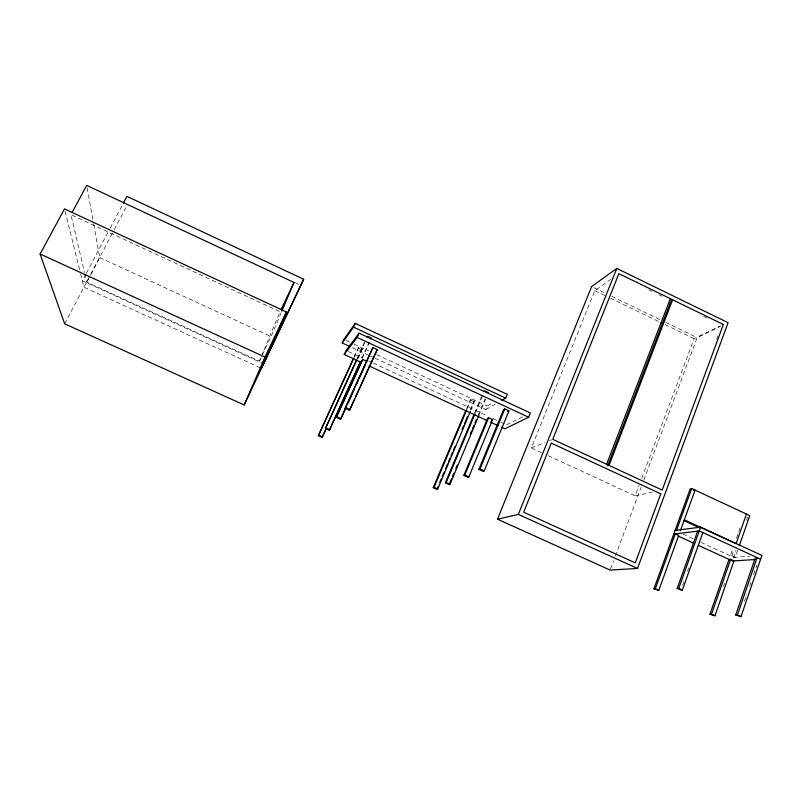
<?xml version="1.0" encoding="UTF-8"?>
<svg xmlns="http://www.w3.org/2000/svg" width="802" height="802" viewBox="0 0 802 802"><rect width="100%" height="100%" fill="white"/><g stroke="black" fill="none" stroke-linecap="round" stroke-linejoin="round"><path stroke-width="0.6" stroke-dasharray="4.01 3.01" d="M744.467 601.37L746.862 594.362M749.659 586.192L751.253 581.52M753.649 574.513L756.847 565.169M723.494 586.573L724.707 583.084M701.018 542.373L733.65 557.38L736.056 550.453M746.492 520.448L747.695 516.979M737.68 550.322L735.274 557.27L731.905 555.726L730.291 555.836L732.948 548.227M736.447 538.192L740.015 527.947M731.905 555.726L734.181 549.18M682.462 585.37L683.715 581.861M687.474 571.335L688.728 567.836M716.547 339.336L717.85 335.827M548.297 455.716L635.134 495.837L639.094 485.28M641.74 478.243L694.111 338.665L720.637 325.823M610.522 568.909L613.59 560.728M615.334 556.057L641.149 487.145M643.775 480.137L697.149 337.632L720.356 326.424M541.53 452.589L531.375 447.907L594.813 290.635L610.653 279.467M375.025 358.173L485.822 409.571L487.305 406.023L492.558 402.945M84.801 273.733L86.786 282.164L259.367 361.141L280.038 311.757L70.927 214.695L84.521 272.53M474.573 413.17L482.243 394.905M475.536 412.609L483.706 393.14M478.313 414.905L485.01 398.915M478.804 415.486L486.473 397.17M466.323 409.261L470.213 400.038L471.115 399.466L474.694 401.12L470.854 410.253M467.265 408.589L471.115 399.466M470.383 409.762L473.781 401.692L474.694 401.12M259.367 361.141L271.046 336.579L281.793 311.236M362.013 358.013L369.151 342.213M362.123 358.414L369.281 342.564M354.023 357.131L358.745 347.286L362.414 348.99L357.822 359.136M354.143 357.431L358.745 347.286M357.151 358.494L364.308 342.695M357.251 358.885L365.451 340.78M357.692 358.835L362.414 348.99M64.681 323.838L113.633 230.826M114.215 229.723L127.608 204.279M86.786 282.164L90.155 275.758M90.716 274.685L99.709 257.602L93.764 224.56M85.834 274.274L82.355 280.86L262.424 363.246M86.415 273.181L109.573 229.282M110.155 228.179L122.886 204.039M485.822 409.571L495.245 404.148M506.513 424.819L522.764 416.739M531.375 447.907L544.859 442.493M549.35 440.689L551.596 439.787M635.134 495.837L652.166 492.217M733.65 557.38L749.8 556.277M260.389 367.857L83.939 287.236L80.27 272.469M99.709 257.602L271.046 336.579M683.003 534.082L693.139 538.743M348.329 351.537L361.892 357.812M368.669 360.96L372.058 362.524M373.191 363.055L487.305 415.917M492.959 418.534L499.736 421.682M500.869 422.203L504.257 423.767M346.133 340.459L349.522 342.033M354.033 344.128L368.719 350.945M376.619 354.614L487.305 406.023M358.163 348.018L361.822 349.722M470.213 400.038L473.781 401.692M352.419 347.677L369.371 355.547M370.504 356.068L373.892 357.642M295.226 282.765L298.625 284.359M594.813 290.635L604.848 295.497M610.432 298.194L659.515 321.933M665.099 324.63L694.111 338.665M593.851 287.647L603.956 292.54M611.816 296.339L660.096 319.707M665.71 322.424L697.149 337.632M648.768 289.763L652.116 291.387M658.793 294.645L662.141 296.269M703.755 316.529L707.123 318.173M65.102 211.307L79.979 271.266M87.157 187.838L93.543 223.337"/><path stroke-width="1.2" d="M735.715 614.944L737.439 614.994L757.098 557.591L755.334 557.711L735.715 614.944L741.008 616.608L761.9 555.445L700.647 527.155L675.104 530.443M714.963 615.715L734.01 560.879L730.652 559.335L729.038 559.435L709.971 614.121L714.963 615.715L709.971 614.121M739.294 545.691L749.75 515.606L691.695 488.558L690.201 488.859L653.911 588.778L658.803 590.322L678.662 535.435L675.254 533.871L655.334 588.758L653.911 588.778M711.544 614.172L730.652 559.335M746.421 514.052L736.076 543.736L684.317 519.826M697.69 531.124L677.189 588.407L680.798 590.041L682.362 590.021L702.863 532.578M677.189 588.407L678.753 588.377L700.647 527.155M680.367 530.734L695.063 490.132L693.56 490.423M676.567 530.252L691.695 488.558M637.52 568.448L728.086 322.695L616.788 268.439L591.605 286.565L497.501 519.195L610.091 570.072L637.52 568.448L518.353 514.393L497.501 519.195M606.613 464.288L670.302 298.665M607.695 465.812L671.134 300.65L672.617 299.788L609.049 465.421M518.353 514.393L616.788 268.439M501.481 427.235L504.879 428.809L528.618 417.22L530.353 412.97L359.095 333.181L346.073 350.484L344.248 354.484L361.221 362.334M484.238 470.894L508.959 410.885L504.779 408.94L503.596 409.581L478.864 469.391L483.115 471.335L484.238 470.894L479.977 468.949L478.864 469.391M501.531 400.529L505.711 398.113L507.275 394.353L355.266 323.396L343.868 339.406L342.243 342.955L350.153 346.634M479.977 468.949L504.779 408.94M463.817 475.416L487.586 418.323L488.649 417.742L492.649 419.586L468.879 476.869L467.867 477.26L463.817 475.416L464.819 475.015L488.649 417.742M478.804 415.486L450.042 484.197L449.14 484.548L445.331 482.814L474.092 414.313M445.331 482.814L446.213 482.463L475.055 413.752M449.14 484.548L451.536 478.834M452.488 476.558L453.922 473.13M455.837 468.558L457.27 465.14M470.183 434.313L471.616 430.885M472.578 428.599L474.012 425.18M474.964 422.895L476.398 419.466M470.373 411.396L437.702 488.999L436.879 489.32L433.22 487.666L465.832 410.413M433.22 487.666L434.032 487.335L466.784 409.732M436.879 489.32L437.842 487.014M439.787 482.403L441.25 478.944M442.213 476.639L444.158 472.027M445.621 468.568L447.556 463.957M448.529 461.651L449.982 458.183M450.955 455.877L452.418 452.418M453.391 450.112L454.844 446.654M462.122 429.361L463.586 425.902M464.558 423.596L467.466 416.679M281.793 311.236L294.013 282.444L86.716 185.392L72.1 212.52M244.169 404.95L264.991 357.08L286.414 311.988L64.511 208.911L40.1 254.003L64.681 323.838L244.169 404.95L303.667 279.256L126.937 196.36L123.468 202.946M261.522 368.379L286.414 311.988M349.542 410.333L377.191 349.612L372.87 347.597L345.171 408.328L349.542 410.333L354.614 399.035M355.637 396.779L377.191 349.612M356.639 359.627L325.452 428.468L329.371 430.243L360.479 361.401M329.371 430.243L360.589 361.802M346.654 406.313L341.081 418.684L340.479 419.276L336.309 417.381L362.123 360.228L362.785 359.446L366.905 361.351M336.309 417.381L362.785 359.446M340.479 419.276L345.532 408.068M345.171 408.328L372.87 347.597M348.168 402.945L354.243 389.451M356.78 383.837L358.293 380.459M359.316 378.213L365.391 364.72M326.163 429.04L322.103 437.411L318.354 435.717L353.512 358.273M318.354 435.717L353.622 358.564M325.452 428.468L356.74 360.018M322.103 437.411L326.234 428.308M344.248 354.484L357.161 337.442L359.095 333.181M342.243 342.955L353.542 327.156L355.266 323.396M263.557 363.767L303.667 279.256M281.111 309.502L294.013 282.444M366.865 337.051L367.506 336.249L371.326 338.033L370.684 338.835M483.676 391.476L484.659 390.855L488.388 392.589M491.576 420.168L492.649 419.586M507.776 411.516L508.959 410.885M673.79 534.052L699.294 530.934L760.607 559.215M755.113 559.555L732.396 560.979L698.612 545.45M318.825 435.235L322.594 436.94M434.032 487.335L437.702 488.999M655.334 588.758L658.803 590.322M336.9 416.769L341.081 418.684M464.819 475.015L468.879 476.869M325.973 427.937L329.903 429.712M446.213 482.463L450.042 484.197M678.753 588.377L682.362 590.021M737.439 614.994L741.008 616.608M345.812 407.667L350.213 409.672M40.1 254.003L264.991 357.08M678.322 536.127L694.101 543.385M369.141 366.003L486.774 420.438M490.172 422.002L498.092 425.672M683.956 520.568L699.665 527.826M357.161 337.442L528.618 417.22M353.542 327.156L505.711 398.113M660.637 322.474L662.863 323.557M660.798 493.852L635.284 562.884L523.686 512.197L551.275 443.085L660.798 493.852M723.364 324.499L662.191 490.082L552.778 439.306L618.913 273.642L723.364 324.499"/></g></svg>
